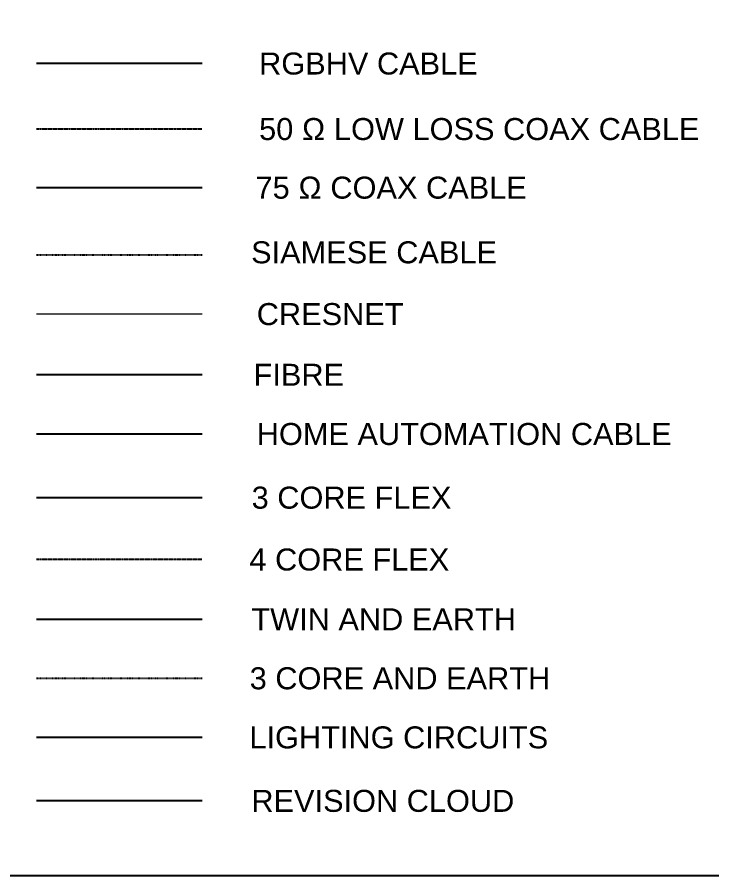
# Model space of a CAD drawing. Header units: millimetres. Extents: x -71336 to -35435, y -26189 to 22712.
# Drawn here: x -63022 to -58380, y -5689 to 47 of the extents above; entities that cross this region are included whole.
import ezdxf
from ezdxf.enums import TextEntityAlignment as Align

# ---------------------------------------------------------------- set-up
doc = ezdxf.new("R2010")
doc.units = ezdxf.units.MM
for name, pattern in [('DASHDOT', [1, 0.5, -0.25, 0, -0.25]), ('DASHED', [0.75, 0.5, -0.25]), ('DIVIDE', [1.25, 0.5, -0.25, 0, -0.25, 0, -0.25])]:
    doc.linetypes.add(name, pattern=pattern)
for name, color, linetype in [('SC - 3 Core and Earth', 7, 'DIVIDE'), ('SC - 3 Core Flex', 7, 'DASHED'), ('SC - 4 Core Flex', 7, 'DASHDOT'), ('SC - 50 Ohm Coax', 36, 'DASHDOT'), ('SC - 75 Ohm Coax', 36, 'DASHED'), ('SC - Fibre', 170, 'DASHED'), ('SC - Home Automation Cable', 62, 'DASHED'), ('SC - Layout', 252, 'Continuous'), ('SC - Lighting Circuits', 1, 'ZIGZAG'), ('SC - Revision Cloud', 3, 'Continuous'), ('SC - RGBHV', 252, 'DASHED'), ('SC - Siamese', 46, 'DIVIDE'), ('SC - Text', 7, 'Continuous'), ('SC - Twin and Earth', 7, 'Continuous')]:
    doc.layers.add(name, color=color, linetype=linetype)
doc.layers.add('SC - Cresnet', color=62, linetype='DASHED', lineweight=13)
doc.styles.add('STYLE1', font='arial.ttf', dxfattribs={"height": 50})
doc.linetypes.add('ZIGZAG', pattern='A,0.00254,-5.08,[131,ltypeshp.shx,S=5.08,R=0,X=-5.08,Y=0],-10.16,[131,ltypeshp.shx,S=5.08,R=180,X=5.08,Y=0],-5.08', length=20.32254)

msp = doc.modelspace()

# ---------------------------------------------------------------- linework, layer by layer
at = {"layer": 'SC - 3 Core and Earth', "ltscale": 5}
msp.add_line((-62891.28, -4367.963), (-61786.315, -4367.963), dxfattribs=at)
at = {"layer": 'SC - 3 Core Flex', "ltscale": 5}
msp.add_line((-62891.28, -3161.391), (-61786.315, -3161.391), dxfattribs=at)
at = {"layer": 'SC - 4 Core Flex', "ltscale": 5}
msp.add_line((-62891.28, -3574.496), (-61786.315, -3574.496), dxfattribs=at)
at = {"layer": 'SC - 50 Ohm Coax', "ltscale": 5}
msp.add_line((-62891.28, -699.103), (-61786.315, -699.103), dxfattribs=at)
at = {"layer": 'SC - 75 Ohm Coax', "ltscale": 5}
msp.add_line((-62891.28, -1090.622), (-61786.315, -1090.622), dxfattribs=at)
at = {"layer": 'SC - Cresnet', "ltscale": 5}
msp.add_line((-62891.28, -1935.288), (-61786.315, -1935.288), dxfattribs=at)
at = {"layer": 'SC - Fibre', "ltscale": 5}
msp.add_line((-62891.28, -2340.544), (-61786.315, -2340.544), dxfattribs=at)
at = {"layer": 'SC - Home Automation Cable', "ltscale": 5}
msp.add_line((-62891.28, -2736.041), (-61786.315, -2736.041), dxfattribs=at)
at = {"layer": 'SC - Layout'}
msp.add_lwpolyline([(-71111.023, 5156.741), (-54485.835, 5156.741), (-54485.835, -5688.854), (-71111.023, -5688.854)], close=True, dxfattribs=at)
at = {"layer": 'SC - Lighting Circuits', "ltscale": 5}
msp.add_line((-62891.28, -4762.604), (-61786.315, -4762.604), dxfattribs=at)
at = {"layer": 'SC - Revision Cloud', "ltscale": 5}
msp.add_line((-62891.28, -5186.683), (-61786.315, -5186.683), dxfattribs=at)
at = {"layer": 'SC - RGBHV', "ltscale": 5}
msp.add_line((-62891.28, -261.603), (-61786.315, -261.603), dxfattribs=at)
at = {"layer": 'SC - Siamese', "ltscale": 5}
msp.add_line((-62891.28, -1539.79), (-61786.315, -1539.79), dxfattribs=at)
at = {"layer": 'SC - Twin and Earth', "ltscale": 5}
msp.add_line((-62891.28, -3973.913), (-61786.315, -3973.913), dxfattribs=at)

# ---------------------------------------------------------------- texts
at = {"layer": 'SC - Text', "style": 'STYLE1'}
for s, p in [('RGBHV CABLE', (-61404.897, -263.022)), ('50 Ω LOW LOSS COAX CABLE', (-61404.897, -700.522)), ('75 Ω COAX CABLE', (-61428.844, -1092.042)), ('SIAMESE CABLE', (-61458.403, -1524.138)), ('CRESNET', (-61420.715, -1936.707)), ('FIBRE', (-61441.727, -2341.963)), ('HOME AUTOMATION CABLE', (-61420.715, -2737.461)), ('3 CORE FLEX', (-61454.712, -3162.81)), ('4 CORE FLEX', (-61469.574, -3575.916)), ('TWIN AND EARTH', (-61456.588, -3975.333)), ('3 CORE AND EARTH', (-61467.8, -4369.382)), ('LIGHTING CIRCUITS', (-61469.574, -4764.023)), ('REVISION CLOUD', (-61456.838, -5188.102))]:
    msp.add_text(s, height=147, dxfattribs=at).set_placement(p, align=Align.MIDDLE_LEFT)

doc.saveas('drawing.dxf')
